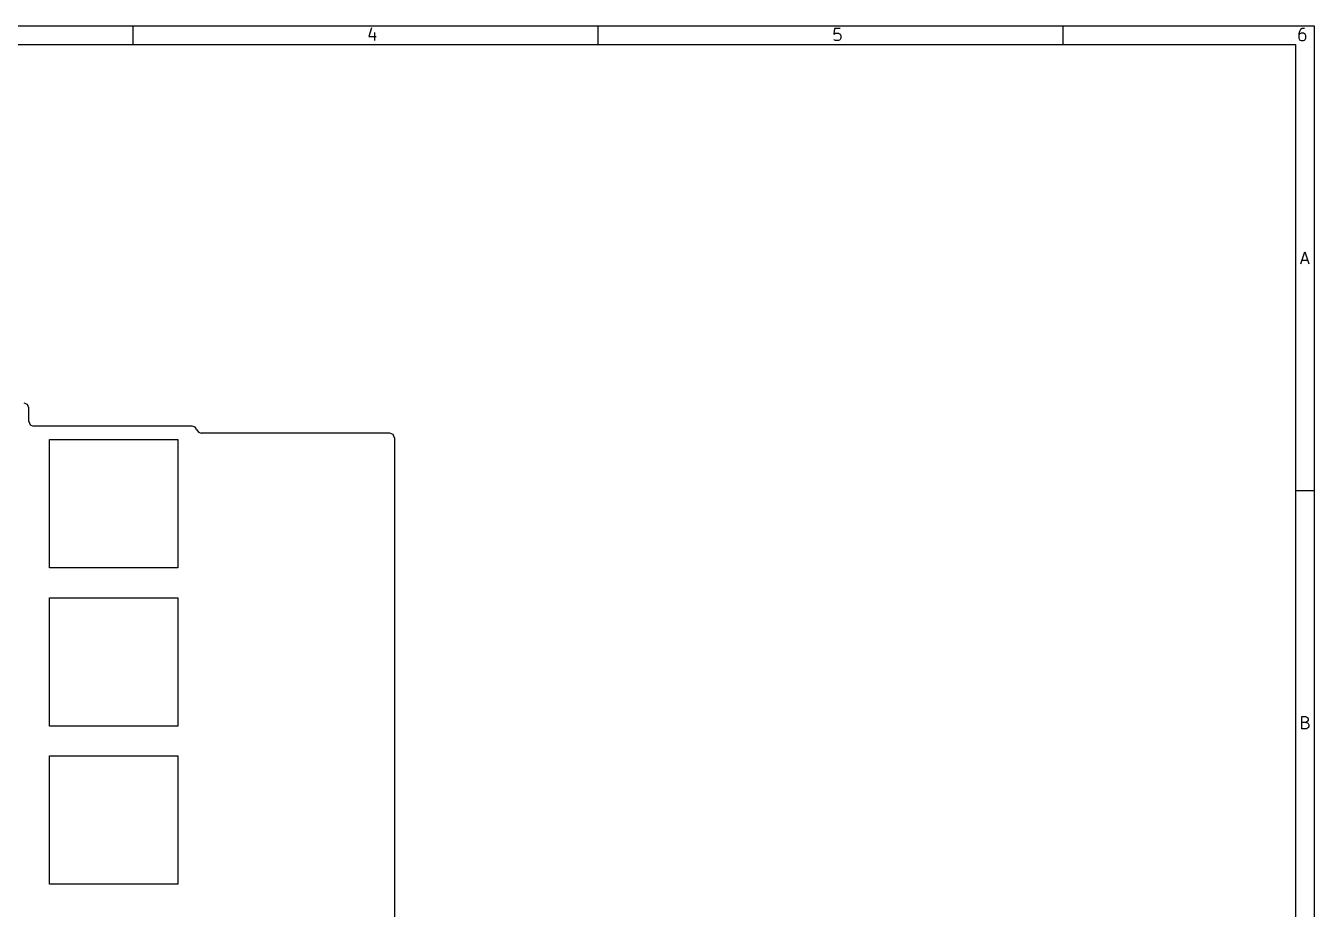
# Model space of a CAD drawing. Extents: x 10 to 287, y 10 to 200.
# Drawn here: x 148.5 to 287, y 105 to 200 of the extents above; entities that cross this region are included whole.
import ezdxf

# ---------------------------------------------------------------- set-up
doc = ezdxf.new("R2010")
doc.units = 0

msp = doc.modelspace()

# ---------------------------------------------------------------- linework, layer by layer
at = {"layer": 'Layer 1'}
for p, q in [((10, 200.007), (287.002, 200.007)), ((160, 198.007), (160, 200.007)), ((185.656, 199.775), (185.346, 198.847)), ((210, 198.007), (210, 200.007)), ((235.408, 199.713), (235.346, 199.094)), ((236.027, 199.713), (235.408, 199.713)), ((260, 198.007), (260, 200.007)), ((285.532, 199.59), (285.408, 199.404)), ((285.594, 199.651), (285.532, 199.59)), ((285.718, 199.713), (285.594, 199.651)), ((285.965, 199.713), (285.718, 199.713)), ((287.002, 200.007), (287.002, 9.9998)), ((185.346, 198.847), (186.151, 198.847)), ((185.965, 199.28), (185.965, 198.413)), ((235.346, 199.094), (235.408, 199.156)), ((235.408, 198.475), (235.346, 198.537)), ((235.408, 199.156), (235.532, 199.218)), ((235.532, 198.413), (235.408, 198.475)), ((235.532, 199.218), (235.841, 199.218)), ((235.841, 198.413), (235.532, 198.413)), ((235.841, 199.218), (235.965, 199.156)), ((235.965, 198.475), (235.841, 198.413)), ((235.965, 199.156), (236.027, 199.094)), ((236.027, 198.537), (235.965, 198.475)), ((236.027, 199.094), (236.089, 198.971)), ((236.089, 198.661), (236.027, 198.537)), ((236.089, 198.971), (236.089, 198.661)), ((285.408, 199.404), (285.346, 199.156)), ((285.346, 199.156), (285.346, 198.661)), ((285.408, 199.094), (285.346, 198.971)), ((285.346, 198.661), (285.408, 198.537)), ((285.47, 199.156), (285.408, 199.094)), ((285.408, 198.537), (285.47, 198.475)), ((285.594, 199.218), (285.47, 199.156)), ((285.47, 198.475), (285.594, 198.413)), ((285.841, 199.218), (285.594, 199.218)), ((285.594, 198.413), (285.841, 198.413)), ((285.965, 199.156), (285.841, 199.218)), ((285.841, 198.413), (285.965, 198.475)), ((286.027, 199.094), (285.965, 199.156)), ((285.965, 198.475), (286.027, 198.537)), ((286.089, 198.971), (286.027, 199.094)), ((286.027, 198.537), (286.089, 198.661)), ((286.089, 198.661), (286.089, 198.971)), ((12, 198.007), (285.002, 198.007)), ((285.002, 198.007), (285.002, 11.9998)), ((285.569, 174.413), (286.002, 175.713)), ((285.693, 174.785), (286.312, 174.785)), ((286.002, 175.713), (286.435, 174.413)), ((148.646553, 159.291553), (148.293, 159.438)), ((148.646553, 159.291553), (148.293, 159.438)), ((148.793, 158.938), (148.646553, 159.291553)), ((148.793, 158.938), (148.646553, 159.291553)), ((148.793, 157.438), (148.793, 158.938)), ((148.793, 157.438), (148.793, 158.938)), ((148.793, 157.438), (148.939447, 157.084447)), ((148.793, 157.438), (148.939447, 157.084447)), ((148.939447, 157.084447), (149.293, 156.938)), ((148.939447, 157.084447), (149.293, 156.938)), ((166.361, 156.952), (149.293, 156.938)), ((166.361, 156.952), (149.293, 156.938)), ((166.676678, 156.839015), (166.361, 156.952)), ((166.676678, 156.839015), (166.361, 156.952)), ((166.85, 156.552), (166.676678, 156.839015)), ((166.85, 156.552), (166.676678, 156.839015)), ((166.85, 156.552), (167.03, 156.292)), ((166.85, 156.552), (167.03, 156.292)), ((151.01, 155.507), (164.81, 155.507)), ((151.01, 141.707), (151.01, 155.507)), ((151.01, 155.507), (164.81, 155.507)), ((151.01, 141.707), (151.01, 155.507)), ((164.81, 155.507), (164.81, 141.707)), ((164.81, 155.507), (164.81, 141.707)), ((167.03, 156.292), (167.33, 156.192)), ((167.03, 156.292), (167.33, 156.192)), ((187.62, 156.202), (167.33, 156.192)), ((187.62, 156.202), (167.33, 156.192)), ((187.973553, 156.055553), (187.62, 156.202)), ((187.973553, 156.055553), (187.62, 156.202)), ((188.12, 155.702), (187.973553, 156.055553)), ((188.12, 155.702), (187.973553, 156.055553)), ((188.12, 155.707), (188.134, 94.612)), ((188.12, 155.707), (188.134, 94.612)), ((287.002, 150.007), (285.002, 150.007)), ((164.81, 141.707), (151.01, 141.707)), ((164.81, 141.707), (151.01, 141.707)), ((151.01, 138.507), (164.81, 138.507)), ((151.01, 124.707), (151.01, 138.507)), ((151.01, 138.507), (164.81, 138.507)), ((151.01, 124.707), (151.01, 138.507)), ((164.81, 138.507), (164.81, 124.707)), ((164.81, 138.507), (164.81, 124.707)), ((164.81, 124.707), (151.01, 124.707)), ((164.81, 124.707), (151.01, 124.707)), ((285.662, 124.413), (285.662, 125.713)), ((285.662, 125.713), (286.095, 125.713)), ((286.095, 125.094), (285.662, 125.094)), ((286.095, 125.713), (286.219, 125.651)), ((286.219, 125.156), (286.095, 125.094)), ((286.095, 125.094), (286.281, 125.032)), ((286.219, 125.651), (286.281, 125.59)), ((286.281, 125.218), (286.219, 125.156)), ((286.281, 125.59), (286.343, 125.466)), ((286.343, 125.342), (286.281, 125.218)), ((286.281, 125.032), (286.343, 124.971)), ((286.343, 125.466), (286.343, 125.342)), ((286.343, 124.971), (286.405, 124.847)), ((286.405, 124.847), (286.405, 124.661)), ((286.157, 124.413), (285.662, 124.413)), ((286.281, 124.475), (286.157, 124.413)), ((286.343, 124.537), (286.281, 124.475)), ((286.405, 124.661), (286.343, 124.537)), ((151.01, 121.507), (164.81, 121.507)), ((151.01, 107.707), (151.01, 121.507)), ((151.01, 121.507), (164.81, 121.507)), ((151.01, 107.707), (151.01, 121.507)), ((164.81, 121.507), (164.81, 107.707)), ((164.81, 121.507), (164.81, 107.707)), ((164.81, 107.707), (151.01, 107.707)), ((164.81, 107.707), (151.01, 107.707))]:
    msp.add_line(p, q, dxfattribs=at)

doc.saveas('drawing.dxf')
